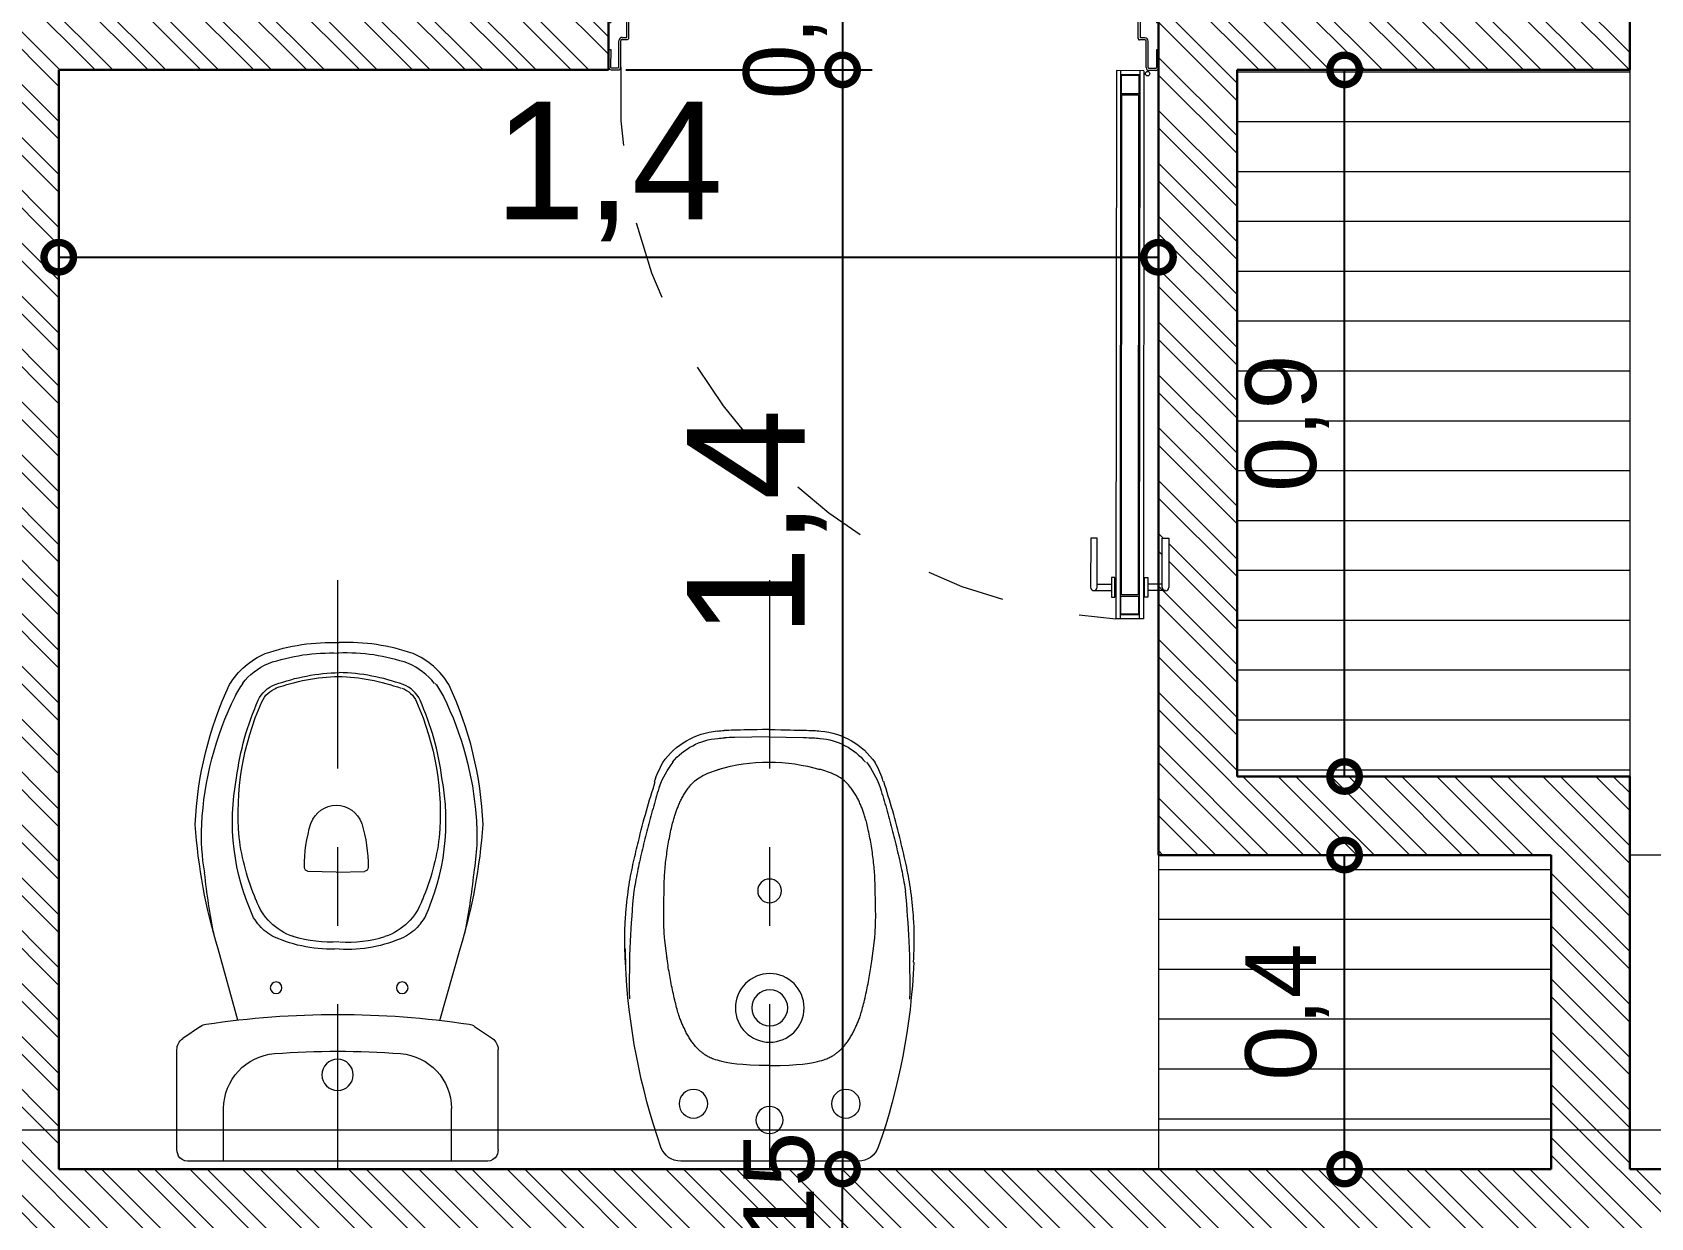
# Model space of a CAD drawing. Header units: millimetres. Extents: x 2502.5 to 2587.5, y 1451 to 1547.9.
# Drawn here: x 2516.979 to 2519.039, y 1506.783 to 1508.292 of the extents above; entities that cross this region are included whole.
import ezdxf

# ---------------------------------------------------------------- set-up
doc = ezdxf.new("R2010")
doc.units = ezdxf.units.MM
doc.linetypes.add('ACAD_ISO10W100', pattern=[18, 12, -3, 0, -3])
doc.linetypes.add('JIS_02_0.7', pattern=[1.35, 0.75, -0.6])
for name, color, linetype, lineweight in [('0.05', 254, 'Continuous', 5), ('0.09', 6, 'Continuous', 9), ('02_CIVIL_EXIST', 250, 'Continuous', 30), ('08_CIVIL VISTAS FINO', 253, 'Continuous', 5), ('09_CIVIL PROYECCIONES', 230, 'JIS_02_0.7', 5), ('11_CARPINTERIA Y MOBILIARIO', 141, 'Continuous', 9), ('13_COTAS', 8, 'Continuous', 9), ('ABERTURASQ', 250, 'Continuous', 30), ('EJES', 101, 'ACAD_ISO10W100', 5)]:
    doc.layers.add(name, color=color, linetype=linetype, lineweight=lineweight)
doc.styles.add('Swis721 BT', font='swiss.ttf')
doc.dimstyles.new('ISO-23', dxfattribs={"dimscale": 0.03, "dimtxt": 5, "dimasz": 2.5, "dimexe": 1.25, "dimexo": 0.625, "dimtad": 1, "dimtxsty": 'Swis721 BT', "dimblk": 'DOTSMALL', "dimcen": 2.5, "dimclrt": 150, "dimadec": 0, "dimazin": 0, "dimtfac": 1, "dimtmove": 0, "dimatfit": 3, "dimfxl": 0, "dimarcsym": 0})

# ---------------------------------------------------------------- blocks, each defined once
blk = doc.blocks.new('indoro')
at = {"layer": '11_CARPINTERIA Y MOBILIARIO'}
for p, q in [((2522652.0603, 181780.5278), (2522651.6853, 181780.5278)), ((2522651.7278, 181780.5278), (2522651.7278, 181780.4606)), ((2522652.0178, 181780.5278), (2522652.0178, 181780.4606)), ((2522651.6683, 181780.5128), (2522651.6683, 181780.3857)), ((2522652.0773, 181780.5128), (2522652.0773, 181780.3857)), ((2522651.6984, 181780.3561), (2522651.6757, 181780.3717)), ((2522652.0473, 181780.3561), (2522652.07, 181780.3717)), ((2522651.7459, 181780.348), (2522651.7209, 181780.2574)), ((2522652.0028, 181780.3484), (2522652.0288, 181780.2574)), ((2522651.8712, 181780.1598), (2522651.8354, 181780.1586)), ((2522651.8712, 181780.1598), (2522651.907, 181780.1586))]:
    blk.add_line(p, q, dxfattribs=at)
for points in [[(2522651.7209, 181780.2574, 0.058031), (2522651.6917, 181780.099, 0.099768), (2522651.7353, 181779.9208, 0.155256), (2522651.7808, 181779.8812, 0.093906), (2522651.8749, 181779.8673, 0.093906)], [(2522651.8749, 181780.2574, 0.121524), (2522651.7917, 181780.2419, 0.060693)], [(2522651.8749, 181780.2574, -0.121524), (2522651.9581, 181780.2419, -0.060693)], [(2522652.0288, 181780.2574, -0.058031), (2522652.058, 181780.099, -0.099768), (2522652.0145, 181779.9208, -0.155256), (2522651.9689, 181779.8812, -0.093906), (2522651.8749, 181779.8673, -0.093906)], [(2522651.8744, 181780.2485, 0.08742), (2522651.8165, 181780.2417, 0.121524)], [(2522651.8754, 181780.2485, -0.08742), (2522651.9332, 181780.2417, -0.121524)], [(2522651.7734, 181780.2277, 0.02892), (2522651.766, 181780.2178, 0.156998), (2522651.7442, 181780.0396, 0.072829), (2522651.7719, 181779.9406, 0.204333), (2522651.7932, 181779.9208, 0.080392), (2522651.8749, 181779.9054)], [(2522651.9763, 181780.2277, -0.02892), (2522651.9838, 181780.2178, -0.156998), (2522652.0056, 181780.0396, -0.072829), (2522651.9778, 181779.9406, -0.204333), (2522651.9565, 181779.9208, -0.080392), (2522651.8749, 181779.9054)], [(2522651.7517, 181779.9192, 0.122968), (2522651.7847, 181779.8937, 0.092568), (2522651.8739, 181779.8806, 0.093376)], [(2522651.9961, 181779.9192, -0.122968), (2522651.963, 181779.8937, -0.092568), (2522651.8739, 181779.8806, -0.093376)]]:
    blk.add_lwpolyline(points, format="xyb", dxfattribs=at)
for centre, radius in [((2522651.8728, 181780.4178), 0.02), ((2522651.7946, 181780.3069), 0.00743), ((2522651.9551, 181780.3069), 0.00743)]:
    blk.add_circle(centre, radius, dxfattribs=at)
for centre, radius, start, end in [((2522651.6834, 181780.5112), 0.0168, 83.451, 131.9108), ((2522652.0623, 181780.5112), 0.0168, 48.0892, 96.549), ((2522651.6853, 181780.5128), 0.017, 140.4696, 180), ((2522652.0603, 181780.5128), 0.017, 0, 39.5304), ((2522651.7978, 181780.4606), 0.07, 180, 265.7397), ((2522651.9478, 181780.4606), 0.07, 274.2603, 0), ((2522651.6853, 181780.3857), 0.017, 180, 235.4915), ((2522651.8728, 181781.4674), 1.0796, 265.7397, 274.2603), ((2522652.0603, 181780.3857), 0.017, 304.5085, 0), ((2522651.708, 181780.3701), 0.017, 235.4915, 261.4564), ((2522651.8728, 181781.4674), 1.1266, 261.4564, 278.5436), ((2522652.0377, 181780.3701), 0.017, 278.5436, 304.5085), ((2522652.5086, 181780.0782), 0.8092, 168.5301, 174.1535), ((2522651.8411, 181780.1694), 0.0764, 108.7508, 160.6658), ((2522651.816, 181780.1917), 0.0558, 115.8294, 139.7492), ((2522651.9086, 181780.1694), 0.0764, 19.3342, 71.2492), ((2522651.9337, 181780.1917), 0.0558, 40.2508, 64.1706), ((2522651.2411, 181780.0782), 0.8092, 5.8465, 11.4699), ((2522652.0385, 181780.0794), 0.2932, 156.8405, 172.9203), ((2522651.7112, 181780.0794), 0.2932, 7.0797, 23.1595), ((2522651.9843, 181780.1126), 0.2847, 170.2891, 182.7115), ((2522651.8356, 181780.1536), 0.005, 91.9734, 179.8282), ((2522652.0215, 181780.153), 0.1909, 179.8282, 196.8593), ((2522651.7209, 181780.153), 0.1909, 343.1407, 0.1718), ((2522651.9068, 181780.1536), 0.005, 0.1718, 88.0266), ((2522651.7655, 181780.1126), 0.2847, 355.389, 9.7109), ((2522652.0961, 181780.0847), 0.3498, 174.9532, 203.9732), ((2522651.6537, 181780.0847), 0.3498, 336.0268, 5.0468), ((2522652.1217, 181780.1214), 0.4224, 183.0211, 206.071), ((2522651.8501, 181780.1011), 0.0118, 196.8593, 200.5908), ((2522651.8714, 181780.1091), 0.0346, 200.5908, 269.6445), ((2522651.871, 181780.1091), 0.0346, 270.3555, 339.4092), ((2522651.8923, 181780.1011), 0.0118, 339.4092, 343.1407), ((2522651.6281, 181780.1214), 0.4224, 333.929, 355.6986), ((2522651.8515, 181779.9928), 0.1232, 207.5391, 216.6672), ((2522651.8058, 181779.9556), 0.0321, 203.9732, 250.1669), ((2522651.944, 181779.9556), 0.0321, 289.8331, 336.0268), ((2522651.8983, 181779.9928), 0.1232, 323.3328, 332.4609), ((2522651.8804, 181780.1655), 0.2552, 250.1669, 268.5519), ((2522651.8673, 181780.1655), 0.2552, 271.4481, 289.8331)]:
    blk.add_arc(centre, radius, start, end, dxfattribs=at)
blk = doc.blocks.new('bidet')
at = {"layer": '11_CARPINTERIA Y MOBILIARIO'}
for p, q in [((2522651.4949, 181780.4172), (2522651.2686, 181780.4172)), ((2522651.1978, 181780.1514), (2522651.1979, 181780.1544)), ((2522651.1979, 181780.1544), (2522651.198, 181780.1575)), ((2522651.198, 181780.1575), (2522651.1981, 181780.1606)), ((2522651.1981, 181780.1606), (2522651.1982, 181780.1638)), ((2522651.1982, 181780.1638), (2522651.1983, 181780.167)), ((2522651.1976, 181780.1458), (2522651.1977, 181780.1486)), ((2522651.1977, 181780.1486), (2522651.1978, 181780.1514))]:
    blk.add_line(p, q, dxfattribs=at)
for points in [[(2522651.3819, 181780.2955), (2522651.3684, 181780.2955), (2522651.3571, 181780.2949), (2522651.3477, 181780.2941), (2522651.34, 181780.2934), (2522651.3337, 181780.2926), (2522651.3285, 181780.2918), (2522651.3243, 181780.291), (2522651.3208, 181780.2902), (2522651.3178, 181780.2895), (2522651.3152, 181780.2887), (2522651.3129, 181780.288), (2522651.3109, 181780.2874), (2522651.3092, 181780.2867), (2522651.3076, 181780.286), (2522651.3062, 181780.2854), (2522651.3049, 181780.2847), (2522651.3037, 181780.2841), (2522651.3025, 181780.2834), (2522651.3014, 181780.2828), (2522651.3003, 181780.2821), (2522651.2993, 181780.2815), (2522651.2983, 181780.2808), (2522651.2974, 181780.2802), (2522651.2965, 181780.2795), (2522651.2957, 181780.2789), (2522651.2949, 181780.2782), (2522651.2941, 181780.2776), (2522651.2933, 181780.2769), (2522651.2926, 181780.2763), (2522651.2919, 181780.2756), (2522651.2913, 181780.275), (2522651.2906, 181780.2743), (2522651.29, 181780.2737), (2522651.2893, 181780.273), (2522651.2887, 181780.2723), (2522651.288, 181780.2716), (2522651.2874, 181780.2709), (2522651.2867, 181780.27), (2522651.286, 181780.2692), (2522651.2852, 181780.2682), (2522651.2844, 181780.2672), (2522651.2836, 181780.2661), (2522651.2828, 181780.265), (2522651.282, 181780.2638), (2522651.2811, 181780.2626), (2522651.2803, 181780.2613), (2522651.2795, 181780.26), (2522651.2787, 181780.2587), (2522651.2779, 181780.2574), (2522651.2772, 181780.2561), (2522651.2764, 181780.2548), (2522651.2757, 181780.2535), (2522651.2751, 181780.2522), (2522651.2744, 181780.2509), (2522651.2738, 181780.2496), (2522651.2732, 181780.2483), (2522651.2725, 181780.247), (2522651.2719, 181780.2457), (2522651.2714, 181780.2444), (2522651.2708, 181780.2431), (2522651.2702, 181780.2418), (2522651.2697, 181780.2405), (2522651.2691, 181780.2392), (2522651.2686, 181780.2379), (2522651.2681, 181780.2366), (2522651.2676, 181780.2353), (2522651.2671, 181780.2339), (2522651.2666, 181780.2325), (2522651.2661, 181780.231), (2522651.2656, 181780.2294), (2522651.2651, 181780.2276), (2522651.2646, 181780.2258), (2522651.264, 181780.2237), (2522651.2634, 181780.2216), (2522651.2628, 181780.2193), (2522651.2622, 181780.2169), (2522651.2616, 181780.2144), (2522651.261, 181780.2119), (2522651.2604, 181780.2093), (2522651.2598, 181780.2067), (2522651.2592, 181780.2041), (2522651.2587, 181780.2015), (2522651.2581, 181780.1989), (2522651.2576, 181780.1963), (2522651.257, 181780.1937), (2522651.2565, 181780.1911), (2522651.256, 181780.1885), (2522651.2555, 181780.1859), (2522651.2551, 181780.1833), (2522651.2546, 181780.1807), (2522651.2541, 181780.1781), (2522651.2537, 181780.1755), (2522651.2532, 181780.1729), (2522651.2528, 181780.1703), (2522651.2524, 181780.1677), (2522651.2521, 181780.1651), (2522651.2517, 181780.1625), (2522651.2514, 181780.1599), (2522651.2511, 181780.1573), (2522651.251, 181780.1562)], [(2522651.3817, 181780.2955), (2522651.3951, 181780.2955), (2522651.4065, 181780.2949), (2522651.4159, 181780.2941), (2522651.4236, 181780.2934), (2522651.4299, 181780.2926), (2522651.435, 181780.2918), (2522651.4392, 181780.291), (2522651.4427, 181780.2902), (2522651.4457, 181780.2895), (2522651.4484, 181780.2888), (2522651.4507, 181780.2881), (2522651.4526, 181780.2874), (2522651.4544, 181780.2867), (2522651.4559, 181780.2861), (2522651.4573, 181780.2854), (2522651.4586, 181780.2848), (2522651.4598, 181780.2841), (2522651.461, 181780.2835), (2522651.4621, 181780.2828), (2522651.4632, 181780.2822), (2522651.4642, 181780.2815), (2522651.4652, 181780.2809), (2522651.4662, 181780.2802), (2522651.467, 181780.2796), (2522651.4679, 181780.2789), (2522651.4687, 181780.2783), (2522651.4695, 181780.2776), (2522651.4702, 181780.277), (2522651.4709, 181780.2763), (2522651.4716, 181780.2757), (2522651.4723, 181780.275), (2522651.4729, 181780.2744), (2522651.4736, 181780.2737), (2522651.4742, 181780.273), (2522651.4749, 181780.2724), (2522651.4755, 181780.2716), (2522651.4762, 181780.2709), (2522651.4769, 181780.2701), (2522651.4776, 181780.2692), (2522651.4783, 181780.2683), (2522651.4791, 181780.2673), (2522651.4799, 181780.2662), (2522651.4807, 181780.265), (2522651.4816, 181780.2638), (2522651.4824, 181780.2626), (2522651.4833, 181780.2613), (2522651.4841, 181780.2601), (2522651.4849, 181780.2588), (2522651.4857, 181780.2575), (2522651.4864, 181780.2562), (2522651.4871, 181780.2549), (2522651.4878, 181780.2536), (2522651.4885, 181780.2523), (2522651.4891, 181780.251), (2522651.4898, 181780.2497), (2522651.4904, 181780.2484), (2522651.491, 181780.2471), (2522651.4916, 181780.2458), (2522651.4922, 181780.2445), (2522651.4928, 181780.2432), (2522651.4933, 181780.2419), (2522651.4939, 181780.2406), (2522651.4944, 181780.2393), (2522651.4949, 181780.238), (2522651.4955, 181780.2366), (2522651.496, 181780.2353), (2522651.4964, 181780.234), (2522651.4969, 181780.2325), (2522651.4974, 181780.231), (2522651.4979, 181780.2294), (2522651.4985, 181780.2277), (2522651.499, 181780.2258), (2522651.4996, 181780.2238), (2522651.5002, 181780.2216), (2522651.5008, 181780.2193), (2522651.5014, 181780.2169), (2522651.502, 181780.2145), (2522651.5026, 181780.2119), (2522651.5032, 181780.2093), (2522651.5038, 181780.2067), (2522651.5044, 181780.2041), (2522651.5049, 181780.2015), (2522651.5055, 181780.1989), (2522651.506, 181780.1963), (2522651.5065, 181780.1937), (2522651.507, 181780.1911), (2522651.5076, 181780.1885), (2522651.508, 181780.1859), (2522651.5085, 181780.1833), (2522651.509, 181780.1807), (2522651.5095, 181780.1781), (2522651.5099, 181780.1755), (2522651.5103, 181780.1729), (2522651.5108, 181780.1703), (2522651.5112, 181780.1677), (2522651.5115, 181780.1651), (2522651.5119, 181780.1625), (2522651.5122, 181780.16), (2522651.5125, 181780.1574), (2522651.5126, 181780.1563)], [(2522651.2518, 181780.1623), (2522651.2483, 181780.136), (2522651.2482, 181780.1347), (2522651.248, 181780.1333), (2522651.2479, 181780.1318), (2522651.2478, 181780.1302), (2522651.2477, 181780.1285), (2522651.2475, 181780.1265), (2522651.2474, 181780.1244), (2522651.2473, 181780.1222), (2522651.2472, 181780.1198), (2522651.2471, 181780.1173), (2522651.247, 181780.1148), (2522651.2469, 181780.1122), (2522651.2469, 181780.1096), (2522651.2469, 181780.107), (2522651.2469, 181780.1044), (2522651.2469, 181780.1018), (2522651.2469, 181780.0992), (2522651.2469, 181780.0966), (2522651.247, 181780.094), (2522651.247, 181780.0914), (2522651.2471, 181780.0888), (2522651.2471, 181780.0862), (2522651.2472, 181780.0836), (2522651.2472, 181780.081), (2522651.2473, 181780.0784), (2522651.2473, 181780.0758), (2522651.2474, 181780.0732), (2522651.2475, 181780.0706), (2522651.2475, 181780.068), (2522651.2476, 181780.0654), (2522651.2477, 181780.0628), (2522651.2477, 181780.0602), (2522651.2479, 181780.0576), (2522651.248, 181780.055), (2522651.2481, 181780.0524), (2522651.2483, 181780.0498), (2522651.2484, 181780.0472), (2522651.2487, 181780.0446), (2522651.2489, 181780.042), (2522651.2491, 181780.0394), (2522651.2494, 181780.0368), (2522651.2497, 181780.0342), (2522651.25, 181780.0316), (2522651.2504, 181780.029), (2522651.2507, 181780.0264), (2522651.2511, 181780.0238), (2522651.2515, 181780.0212), (2522651.2519, 181780.0186), (2522651.2523, 181780.016), (2522651.2527, 181780.0134), (2522651.2532, 181780.0108), (2522651.2536, 181780.0082), (2522651.2541, 181780.0056), (2522651.2546, 181780.003), (2522651.2552, 181780.0004), (2522651.2557, 181779.9979), (2522651.2562, 181779.9954), (2522651.2568, 181779.993), (2522651.2573, 181779.9907), (2522651.2578, 181779.9886), (2522651.2583, 181779.9865), (2522651.2588, 181779.9847), (2522651.2592, 181779.9829), (2522651.2597, 181779.9813), (2522651.2601, 181779.9798), (2522651.2605, 181779.9784), (2522651.261, 181779.977), (2522651.2614, 181779.9757), (2522651.2618, 181779.9744), (2522651.2623, 181779.9731), (2522651.2627, 181779.9718), (2522651.2632, 181779.9705), (2522651.2637, 181779.9692), (2522651.2642, 181779.9679), (2522651.2647, 181779.9666), (2522651.2652, 181779.9653), (2522651.2657, 181779.964), (2522651.2663, 181779.9627), (2522651.2669, 181779.9614), (2522651.2675, 181779.9601), (2522651.2681, 181779.9588), (2522651.2687, 181779.9575), (2522651.2694, 181779.9562), (2522651.2701, 181779.9549), (2522651.2707, 181779.9536), (2522651.2715, 181779.9523), (2522651.2722, 181779.951), (2522651.273, 181779.9497), (2522651.2737, 181779.9484), (2522651.2746, 181779.9471), (2522651.2754, 181779.9458), (2522651.2763, 181779.9445), (2522651.2772, 181779.9432), (2522651.2782, 181779.9419), (2522651.2792, 181779.9406), (2522651.2803, 181779.9393), (2522651.2814, 181779.938), (2522651.2826, 181779.9367), (2522651.2839, 181779.9354), (2522651.2852, 181779.9341), (2522651.2867, 181779.9328), (2522651.2882, 181779.9315), (2522651.2899, 181779.9302), (2522651.2919, 181779.9288), (2522651.2941, 181779.9275), (2522651.2966, 181779.9261), (2522651.2996, 181779.9246), (2522651.303, 181779.9231), (2522651.3069, 181779.9215), (2522651.3115, 181779.9199), (2522651.3168, 181779.9181), (2522651.3183, 181779.9178)], [(2522651.5118, 181780.1623), (2522651.5153, 181780.1361), (2522651.5154, 181780.1348), (2522651.5156, 181780.1334), (2522651.5157, 181780.1319), (2522651.5158, 181780.1303), (2522651.516, 181780.1285), (2522651.5161, 181780.1266), (2522651.5162, 181780.1245), (2522651.5163, 181780.1222), (2522651.5165, 181780.1199), (2522651.5166, 181780.1174), (2522651.5166, 181780.1149), (2522651.5167, 181780.1123), (2522651.5167, 181780.1097), (2522651.5168, 181780.1071), (2522651.5168, 181780.1045), (2522651.5168, 181780.1019), (2522651.5167, 181780.0993), (2522651.5167, 181780.0967), (2522651.5166, 181780.0941), (2522651.5166, 181780.0915), (2522651.5165, 181780.0889), (2522651.5165, 181780.0863), (2522651.5164, 181780.0837), (2522651.5164, 181780.0811), (2522651.5163, 181780.0785), (2522651.5163, 181780.0759), (2522651.5162, 181780.0733), (2522651.5162, 181780.0707), (2522651.5161, 181780.0681), (2522651.5161, 181780.0655), (2522651.516, 181780.0629), (2522651.5159, 181780.0603), (2522651.5158, 181780.0577), (2522651.5157, 181780.0551), (2522651.5155, 181780.0525), (2522651.5154, 181780.0499), (2522651.5152, 181780.0473), (2522651.515, 181780.0447), (2522651.5148, 181780.0421), (2522651.5145, 181780.0395), (2522651.5142, 181780.0369), (2522651.5139, 181780.0343), (2522651.5136, 181780.0317), (2522651.5133, 181780.0291), (2522651.5129, 181780.0265), (2522651.5126, 181780.0239), (2522651.5122, 181780.0213), (2522651.5118, 181780.0187), (2522651.5114, 181780.0161), (2522651.511, 181780.0135), (2522651.5105, 181780.0109), (2522651.51, 181780.0083), (2522651.5095, 181780.0057), (2522651.509, 181780.0031), (2522651.5085, 181780.0005), (2522651.508, 181779.998), (2522651.5074, 181779.9955), (2522651.5069, 181779.9931), (2522651.5064, 181779.9908), (2522651.5059, 181779.9886), (2522651.5054, 181779.9866), (2522651.5049, 181779.9847), (2522651.5044, 181779.983), (2522651.504, 181779.9814), (2522651.5036, 181779.9799), (2522651.5031, 181779.9784), (2522651.5027, 181779.9771), (2522651.5023, 181779.9758), (2522651.5019, 181779.9745), (2522651.5014, 181779.9731), (2522651.501, 181779.9718), (2522651.5005, 181779.9705), (2522651.5, 181779.9692), (2522651.4995, 181779.9679), (2522651.499, 181779.9666), (2522651.4985, 181779.9653), (2522651.4979, 181779.964), (2522651.4974, 181779.9627), (2522651.4968, 181779.9614), (2522651.4962, 181779.9601), (2522651.4956, 181779.9588), (2522651.495, 181779.9575), (2522651.4943, 181779.9562), (2522651.4936, 181779.9549), (2522651.4929, 181779.9536), (2522651.4922, 181779.9523), (2522651.4915, 181779.951), (2522651.4907, 181779.9497), (2522651.4899, 181779.9484), (2522651.4891, 181779.9471), (2522651.4883, 181779.9458), (2522651.4874, 181779.9445), (2522651.4865, 181779.9432), (2522651.4855, 181779.9419), (2522651.4845, 181779.9406), (2522651.4834, 181779.9393), (2522651.4823, 181779.938), (2522651.4811, 181779.9367), (2522651.4798, 181779.9354), (2522651.4785, 181779.9341), (2522651.477, 181779.9328), (2522651.4755, 181779.9315), (2522651.4738, 181779.9302), (2522651.4718, 181779.9289), (2522651.4696, 181779.9275), (2522651.4671, 181779.9261), (2522651.4641, 181779.9246), (2522651.4607, 181779.9231), (2522651.4568, 181779.9215), (2522651.4522, 181779.9199), (2522651.4469, 181779.9182), (2522651.4454, 181779.9178)], [(2522651.2417, 181779.9398), (2522651.2409, 181779.9422), (2522651.2398, 181779.9454), (2522651.2388, 181779.9486), (2522651.2379, 181779.9518), (2522651.2369, 181779.955), (2522651.236, 181779.9582), (2522651.2351, 181779.9614), (2522651.2342, 181779.9646), (2522651.2333, 181779.9679), (2522651.2324, 181779.9711), (2522651.2315, 181779.9743), (2522651.2307, 181779.9776), (2522651.2298, 181779.9808), (2522651.229, 181779.984), (2522651.2281, 181779.9873), (2522651.2273, 181779.9905), (2522651.2264, 181779.9938), (2522651.2256, 181779.997), (2522651.2247, 181780.0003), (2522651.2239, 181780.0035), (2522651.223, 181780.0068), (2522651.2222, 181780.01), (2522651.2214, 181780.0132), (2522651.2206, 181780.0165), (2522651.2198, 181780.0197), (2522651.219, 181780.0229), (2522651.2182, 181780.0261), (2522651.2175, 181780.0294), (2522651.2168, 181780.0326), (2522651.2161, 181780.0358), (2522651.2154, 181780.039), (2522651.2147, 181780.0422), (2522651.214, 181780.0454), (2522651.2134, 181780.0487), (2522651.2127, 181780.0519), (2522651.2121, 181780.0551), (2522651.2115, 181780.0583), (2522651.2109, 181780.0615), (2522651.2104, 181780.0647), (2522651.2099, 181780.0679), (2522651.2094, 181780.0711), (2522651.209, 181780.0734)], [(2522651.522, 181779.9398), (2522651.5228, 181779.9423), (2522651.5238, 181779.9455), (2522651.5248, 181779.9487), (2522651.5258, 181779.9519), (2522651.5268, 181779.9551), (2522651.5277, 181779.9583), (2522651.5286, 181779.9615), (2522651.5295, 181779.9647), (2522651.5304, 181779.9679), (2522651.5313, 181779.9712), (2522651.5321, 181779.9744), (2522651.533, 181779.9776), (2522651.5339, 181779.9809), (2522651.5347, 181779.9841), (2522651.5356, 181779.9874), (2522651.5364, 181779.9906), (2522651.5373, 181779.9939), (2522651.5381, 181779.9971), (2522651.5389, 181780.0004), (2522651.5398, 181780.0036), (2522651.5406, 181780.0068), (2522651.5414, 181780.0101), (2522651.5423, 181780.0133), (2522651.5431, 181780.0165), (2522651.5439, 181780.0198), (2522651.5446, 181780.023), (2522651.5454, 181780.0262), (2522651.5462, 181780.0294), (2522651.5469, 181780.0326), (2522651.5476, 181780.0359), (2522651.5483, 181780.0391), (2522651.549, 181780.0423), (2522651.5496, 181780.0455), (2522651.5503, 181780.0487), (2522651.5509, 181780.0519), (2522651.5515, 181780.0552), (2522651.5521, 181780.0584), (2522651.5527, 181780.0616), (2522651.5533, 181780.0648), (2522651.5538, 181780.068), (2522651.5543, 181780.0711), (2522651.5546, 181780.0734)], [(2522651.3809, 181779.8672), (2522651.3728, 181779.8674), (2522651.3657, 181779.8676), (2522651.3594, 181779.8677), (2522651.3539, 181779.8678), (2522651.349, 181779.8679), (2522651.3446, 181779.868), (2522651.3406, 181779.8681), (2522651.3368, 181779.8682), (2522651.3333, 181779.8683), (2522651.3299, 181779.8684), (2522651.3267, 181779.8685), (2522651.3239, 181779.8685)], [(2522651.3811, 181779.8766), (2522651.337, 181779.8776), (2522651.3335, 181779.8777), (2522651.3301, 181779.8777), (2522651.3269, 181779.8778), (2522651.3242, 181779.8779)], [(2522651.3806, 181779.8766), (2522651.4247, 181779.8776), (2522651.4282, 181779.8777), (2522651.4316, 181779.8778), (2522651.4348, 181779.8778), (2522651.4375, 181779.8779)], [(2522651.3807, 181779.8766), (2522651.3807, 181779.8766)], [(2522651.3809, 181779.8672), (2522651.3889, 181779.8674), (2522651.396, 181779.8676), (2522651.4023, 181779.8677), (2522651.4078, 181779.8679), (2522651.4127, 181779.868), (2522651.4171, 181779.8681), (2522651.4212, 181779.8682), (2522651.4249, 181779.8682), (2522651.4285, 181779.8683), (2522651.4318, 181779.8684), (2522651.435, 181779.8685), (2522651.4378, 181779.8686)], [(2522651.3811, 181779.8766), (2522651.381, 181779.8766)]]:
    blk.add_lwpolyline(points, dxfattribs=at)
for centre, radius in [((2522651.3816, 181780.3648), 0.0172), ((2522651.2848, 181780.344), 0.0182), ((2522651.4788, 181780.3441), 0.0182), ((2522651.3819, 181780.2219), 0.0437), ((2522651.3819, 181780.2219), 0.0229), ((2522651.3817, 181780.0729), 0.0151)]:
    blk.add_circle(centre, radius, dxfattribs=at)
for centre, radius, start, end in [((2522651.2686, 181780.3905), 0.0267, 90, 160.7445), ((2522651.4949, 181780.3905), 0.0267, 19.2808, 90.0254), ((2522652.0176, 181780.1288), 0.8201, 160.7445, 177.5553), ((2522650.746, 181780.1285), 0.8201, 2.4701, 19.2808), ((2522652.5684, 181780.1902), 1.3649, 179.1458, 182.235), ((2522650.1952, 181780.1897), 1.3649, 357.7903, 0.8796), ((2522652.5684, 181780.1972), 1.3649, 182.5291, 185.2059), ((2522650.1952, 181780.1967), 1.3649, 354.8194, 357.4963), ((2522651.3989, 181779.9912), 0.1736, 199.453, 208.1292), ((2522651.3596, 181779.9852), 0.1264, 201.0811, 217.1458), ((2522651.4041, 181779.9852), 0.1264, 322.8795, 338.9443), ((2522651.4352, 181779.9579), 0.0941, 329.0237, 344.9337), ((2522651.323, 181779.9627), 0.0938, 214.613, 265.0982), ((2522651.323, 181779.9627), 0.0844, 219.5444, 265.0982), ((2522651.3808, 181780.1406), 0.2317, 253.7202, 269.985), ((2522651.3808, 181780.1406), 0.2317, 270.0404, 286.3052), ((2522651.4387, 181779.9627), 0.0844, 274.9272, 320.481), ((2522651.4387, 181779.9627), 0.0938, 274.9272, 325.4123), ((2522651.3305, 181780.0089), 0.1405, 263.6518, 267.3293), ((2522651.3305, 181780.0089), 0.1311, 263.6518, 267.3293), ((2522651.4312, 181780.0089), 0.1311, 272.6961, 276.3736), ((2522651.4312, 181780.0089), 0.1405, 272.6961, 276.3736)]:
    blk.add_arc(centre, radius, start, end, dxfattribs=at)
for points in [[(2522651.1982, 181780.1638), (2522651.1975, 181780.1226), (2522651.1988, 181780.1008), (2522651.2029, 181780.0651), (2522651.2086, 181780.0358), (2522651.2147, 181780.0098), (2522651.2249, 181779.9708), (2522651.2362, 181779.9334)], [(2522651.5651, 181780.1638), (2522651.5658, 181780.1226), (2522651.5645, 181780.1008), (2522651.5604, 181780.0651), (2522651.5547, 181780.0358), (2522651.5486, 181780.0098), (2522651.5384, 181779.9708), (2522651.5271, 181779.9334)]]:
    blk.add_spline(points, degree=3, dxfattribs=at)
blk = doc.blocks.new('70cm')
at = {"layer": '09_CIVIL PROYECCIONES', "ltscale": 0.1}
blk.add_arc((495.2595, 657.641), 0.6706, 267.2063, 356.6732, dxfattribs=at)
at = {"layer": '11_CARPINTERIA Y MOBILIARIO'}
for p, q in [((495.1428, 657.6521), (495.1428, 657.6332)), ((495.1454, 657.6521), (495.1454, 657.6333)), ((495.1463, 657.6556), (495.1699, 657.6556)), ((495.1463, 657.6529), (495.1699, 657.6529)), ((495.1699, 657.6556), (495.1699, 657.6529)), ((495.2042, 657.6556), (495.2268, 657.6556)), ((495.2042, 657.6556), (495.2042, 657.6529)), ((495.2042, 657.6529), (495.2268, 657.6529)), ((495.2277, 657.6521), (495.2277, 657.6434)), ((495.2303, 657.6521), (495.2303, 657.6434)), ((495.8261, 657.6609), (495.8261, 657.6693)), ((495.8261, 657.6693), (495.8888, 657.6693)), ((495.8888, 657.6609), (495.8261, 657.6609)), ((495.8846, 657.6609), (495.8846, 657.6426)), ((495.8929, 657.6651), (495.8929, 657.6426)), ((495.1895, 657.6297), (495.1458, 657.6297)), ((495.1889, 657.6325), (495.1462, 657.6325)), ((495.1889, 657.6382), (495.1889, 657.6325)), ((495.1915, 657.6382), (495.1915, 657.6314)), ((495.2268, 657.6425), (495.1932, 657.6425)), ((495.2268, 657.6399), (495.1932, 657.6399)), ((495.2307, 657.6371), (495.2307, 657.6021)), ((495.2307, 657.6371), (495.929, 657.6371)), ((495.2307, 657.6318), (495.929, 657.6318)), ((495.236, 657.6318), (495.236, 657.6073)), ((495.2368, 657.631), (495.2368, 657.6082)), ((495.2596, 657.631), (495.2368, 657.631)), ((495.2596, 657.6082), (495.2596, 657.631)), ((495.2613, 657.609), (495.2613, 657.6302)), ((495.2613, 657.6302), (495.8984, 657.6302)), ((495.8762, 657.6384), (495.8762, 657.6426)), ((495.8762, 657.6426), (495.9013, 657.6426)), ((495.9013, 657.6384), (495.8762, 657.6384)), ((495.8984, 657.6302), (495.8984, 657.609)), ((495.9001, 657.6082), (495.9001, 657.631)), ((495.9001, 657.631), (495.9229, 657.631)), ((495.9013, 657.6426), (495.9013, 657.6384)), ((495.9229, 657.631), (495.9229, 657.6082)), ((495.9237, 657.6318), (495.9237, 657.6073)), ((495.929, 657.6371), (495.929, 657.6021)), ((495.8984, 657.609), (495.2613, 657.609)), ((495.2307, 657.6073), (495.929, 657.6073)), ((495.2307, 657.6021), (495.929, 657.6021)), ((495.2368, 657.6082), (495.2596, 657.6082)), ((495.9013, 657.6007), (495.8762, 657.6007)), ((495.8762, 657.6007), (495.8762, 657.5965)), ((495.8762, 657.5965), (495.9013, 657.5965)), ((495.8846, 657.5782), (495.8846, 657.5965)), ((495.8929, 657.574), (495.8929, 657.5965)), ((495.9229, 657.6082), (495.9001, 657.6082)), ((495.9013, 657.5965), (495.9013, 657.6007)), ((495.8888, 657.5782), (495.8261, 657.5782)), ((495.8261, 657.5782), (495.8261, 657.5699)), ((495.8261, 657.5699), (495.8888, 657.5699)), ((495.1428, 656.959), (495.1428, 656.978)), ((495.1454, 656.959), (495.1454, 656.9778)), ((495.1895, 656.9814), (495.1458, 656.9814)), ((495.1889, 656.9787), (495.1462, 656.9787)), ((495.1889, 656.9729), (495.1889, 656.9787)), ((495.1915, 656.9729), (495.1915, 656.9797)), ((495.2268, 656.9712), (495.1932, 656.9712)), ((495.1463, 656.9582), (495.1699, 656.9582)), ((495.1463, 656.9556), (495.1699, 656.9556)), ((495.1699, 656.9556), (495.1699, 656.9582)), ((495.2268, 656.9686), (495.1932, 656.9686)), ((495.2042, 656.9556), (495.2042, 656.9582)), ((495.2042, 656.9582), (495.2268, 656.9582)), ((495.2042, 656.9556), (495.2268, 656.9556)), ((495.2277, 656.959), (495.2277, 656.9677)), ((495.2303, 656.959), (495.2303, 656.9677))]:
    blk.add_line(p, q, dxfattribs=at)
blk.add_circle((495.2345, 657.6418), 0.0028, dxfattribs=at)
for centre, radius, start, end in [((495.1463, 657.6521), 0.00349, 90, 180), ((495.1463, 657.6521), 0.000871, 90, 180), ((495.2268, 657.6521), 0.00349, 360, 90), ((495.2268, 657.6521), 0.000871, 360, 90), ((495.8888, 657.6651), 0.00417, 270, 90), ((495.1463, 657.6332), 0.00349, 180, 261.398), ((495.1463, 657.6333), 0.000871, 180, 261.398), ((495.1932, 657.6382), 0.00436, 90, 180), ((495.1897, 657.6314), 0.00174, 261.398, 0), ((495.1932, 657.6382), 0.00174, 90, 180), ((495.2268, 657.6434), 0.00349, 270, 360), ((495.2268, 657.6434), 0.000871, 270, 360), ((495.8888, 657.574), 0.00417, 270, 90), ((495.1463, 656.978), 0.00349, 98.602, 180), ((495.1463, 656.9778), 0.000871, 98.602, 180), ((495.1932, 656.9729), 0.00436, 180, 270), ((495.1897, 656.9797), 0.00174, 0, 98.602), ((495.1932, 656.9729), 0.00174, 180, 270), ((495.2268, 656.9677), 0.00349, 0, 90), ((495.1463, 656.959), 0.00349, 180, 270), ((495.1463, 656.959), 0.000871, 180, 270), ((495.2268, 656.9677), 0.000871, 0, 90), ((495.2268, 656.959), 0.00349, 270, 0), ((495.2268, 656.959), 0.000871, 270, 0)]:
    blk.add_arc(centre, radius, start, end, dxfattribs=at)
blk = doc.blocks.new('_DotSmall')
at = {"color": 0, "linetype": 'ByBlock', "const_width": 0.5}
blk.add_lwpolyline([(-0.0625, 0, 1), (0.0625, 0, 1)], format="xyb", close=True, dxfattribs=at)
blk = doc.blocks.new('*D76')
at = {"layer": '13_COTAS', "color": 0, "lineweight": -2}
for p, q in [((2517.9914, 1508.3444), (2517.9726, 1508.3444)), ((2518.0101, 1508.3444), (2518.0101, 1508.2444)), ((2518.0275, 1508.2444), (2518.0476, 1508.2444))]:
    blk.add_line(p, q, dxfattribs=at)
at = {"layer": 'Defpoints', "color": 0}
for p in [(2518.0101, 1508.3444), (2518.0087, 1508.2444), (2518.0101, 1508.2444)]:
    blk.add_point(p, dxfattribs=at)
at = {"layer": '13_COTAS', "color": 0, "lineweight": -2, "xscale": 0.075, "yscale": 0.075, "zscale": 0.075}
for p, rotation in [((2518.0101, 1508.3444), 90), ((2518.0101, 1508.2444), 270)]:
    blk.add_blockref('_DotSmall', p, dxfattribs=dict(at, rotation=rotation))
at = {"layer": '13_COTAS', "color": 150, "insert": (2517.9371, 1508.2944), "char_height": 0.09, "attachment_point": 5, "rotation": 90, "style": 'Swis721 BT'}
blk.add_mtext('0,1', dxfattribs=at)
blk = doc.blocks.new('*D184')
at = {"layer": '13_COTAS', "color": 0, "lineweight": -2}
for p, q in [((2517.7344, 1508.2444), (2518.0476, 1508.2444)), ((2518.0101, 1508.2444), (2518.0101, 1506.8444)), ((2517.7344, 1506.8444), (2518.0476, 1506.8444))]:
    blk.add_line(p, q, dxfattribs=at)
at = {"layer": 'Defpoints', "color": 0}
for p in [(2517.7157, 1508.2444), (2517.7157, 1506.8444), (2518.0101, 1506.8444)]:
    blk.add_point(p, dxfattribs=at)
at = {"layer": '13_COTAS', "color": 0, "lineweight": -2, "xscale": 0.075, "yscale": 0.075, "zscale": 0.075}
for p, rotation in [((2518.0101, 1508.2444), 90), ((2518.0101, 1506.8444), 270)]:
    blk.add_blockref('_DotSmall', p, dxfattribs=dict(at, rotation=rotation))
at = {"layer": '13_COTAS', "color": 150, "insert": (2517.901, 1507.6672), "char_height": 0.15, "attachment_point": 5, "rotation": 90, "style": 'Swis721 BT'}
blk.add_mtext('1,4', dxfattribs=at)
blk = doc.blocks.new('*D190')
at = {"layer": '13_COTAS', "color": 0, "lineweight": -2}
for p, q in [((2517.0123, 1508.2257), (2517.0123, 1507.9683)), ((2518.4123, 1508.2257), (2518.4123, 1507.9683)), ((2517.0123, 1508.0058), (2518.4123, 1508.0058))]:
    blk.add_line(p, q, dxfattribs=at)
at = {"layer": 'Defpoints', "color": 0}
for p in [(2517.0123, 1508.2444), (2518.4123, 1508.2444), (2518.4123, 1508.0058)]:
    blk.add_point(p, dxfattribs=at)
at = {"layer": '13_COTAS', "color": 0, "lineweight": -2, "xscale": 0.075, "yscale": 0.075, "zscale": 0.075, "rotation": 180}
blk.add_blockref('_DotSmall', (2517.0123, 1508.0058), dxfattribs=at)
at = {"layer": '13_COTAS', "color": 0, "lineweight": -2, "xscale": 0.075, "yscale": 0.075, "zscale": 0.075}
blk.add_blockref('_DotSmall', (2518.4123, 1508.0058), dxfattribs=at)
at = {"layer": '13_COTAS', "color": 150, "insert": (2517.7123, 1508.115), "char_height": 0.15, "attachment_point": 5, "style": 'Swis721 BT'}
blk.add_mtext('1,4', dxfattribs=at)
blk = doc.blocks.new('*D193')
at = {"layer": '13_COTAS', "color": 0, "lineweight": -2}
for p, q in [((2518.8935, 1507.2444), (2518.6117, 1507.2444)), ((2518.6492, 1506.8444), (2518.6492, 1507.2444)), ((2518.8935, 1506.8444), (2518.6117, 1506.8444))]:
    blk.add_line(p, q, dxfattribs=at)
at = {"layer": 'Defpoints', "color": 0}
for p in [(2518.6492, 1507.2444), (2518.9123, 1507.2444), (2518.9123, 1506.8444)]:
    blk.add_point(p, dxfattribs=at)
at = {"layer": '13_COTAS', "color": 0, "lineweight": -2, "xscale": 0.075, "yscale": 0.075, "zscale": 0.075}
for p, rotation in [((2518.6492, 1507.2444), 90), ((2518.6492, 1506.8444), 270)]:
    blk.add_blockref('_DotSmall', p, dxfattribs=dict(at, rotation=rotation))
at = {"layer": '13_COTAS', "color": 150, "insert": (2518.5762, 1507.0444), "char_height": 0.09, "attachment_point": 5, "rotation": 90, "style": 'Swis721 BT'}
blk.add_mtext('0,4', dxfattribs=at)
blk = doc.blocks.new('*D194')
at = {"layer": '13_COTAS', "color": 0, "lineweight": -2}
for p, q in [((2518.531, 1508.2444), (2518.6867, 1508.2444)), ((2518.6492, 1507.3444), (2518.6492, 1508.2444)), ((2518.531, 1507.3444), (2518.6867, 1507.3444))]:
    blk.add_line(p, q, dxfattribs=at)
at = {"layer": 'Defpoints', "color": 0}
for p in [(2518.5123, 1508.2444), (2518.6492, 1508.2444), (2518.5123, 1507.3444)]:
    blk.add_point(p, dxfattribs=at)
at = {"layer": '13_COTAS', "color": 0, "lineweight": -2, "xscale": 0.075, "yscale": 0.075, "zscale": 0.075}
for p, rotation in [((2518.6492, 1508.2444), 90), ((2518.6492, 1507.3444), 270)]:
    blk.add_blockref('_DotSmall', p, dxfattribs=dict(at, rotation=rotation))
at = {"layer": '13_COTAS', "color": 150, "insert": (2518.5762, 1507.7944), "char_height": 0.09, "attachment_point": 5, "rotation": 90, "style": 'Swis721 BT'}
blk.add_mtext('0,9', dxfattribs=at)
blk = doc.blocks.new('*D79')
at = {"layer": '13_COTAS', "color": 0, "lineweight": -2}
for p, q in [((2517.9914, 1506.8444), (2517.9726, 1506.8444)), ((2518.0101, 1506.6944), (2518.0101, 1506.8444)), ((2517.9914, 1506.6944), (2517.9726, 1506.6944))]:
    blk.add_line(p, q, dxfattribs=at)
at = {"layer": 'Defpoints', "color": 0}
for p in [(2518.0101, 1506.8444), (2518.0101, 1506.8444), (2518.0101, 1506.6944)]:
    blk.add_point(p, dxfattribs=at)
at = {"layer": '13_COTAS', "color": 0, "lineweight": -2, "xscale": 0.075, "yscale": 0.075, "zscale": 0.075}
for p, rotation in [((2518.0101, 1506.8444), 90), ((2518.0101, 1506.6944), 270)]:
    blk.add_blockref('_DotSmall', p, dxfattribs=dict(at, rotation=rotation))
at = {"layer": '13_COTAS', "color": 150, "insert": (2517.9371, 1506.7694), "char_height": 0.09, "attachment_point": 5, "rotation": 90, "style": 'Swis721 BT'}
blk.add_mtext('0,15', dxfattribs=at)
blk = doc.blocks.new('*D200')
at = {"layer": '13_COTAS', "color": 0, "lineweight": -2}
for p, q in [((2519.031, 1509.1444), (2519.5808, 1509.1444)), ((2519.5433, 1506.8444), (2519.5433, 1509.1444)), ((2519.4983, 1506.8444), (2519.5808, 1506.8444))]:
    blk.add_line(p, q, dxfattribs=at)
at = {"layer": 'Defpoints', "color": 0}
for p in [(2519.0123, 1509.1444), (2519.5433, 1509.1444), (2519.4796, 1506.8444)]:
    blk.add_point(p, dxfattribs=at)
at = {"layer": '13_COTAS', "color": 0, "lineweight": -2, "xscale": 0.075, "yscale": 0.075, "zscale": 0.075}
for p, rotation in [((2519.5433, 1509.1444), 90), ((2519.5433, 1506.8444), 270)]:
    blk.add_blockref('_DotSmall', p, dxfattribs=dict(at, rotation=rotation))
at = {"layer": '13_COTAS', "color": 150, "insert": (2519.4341, 1507.7807), "char_height": 0.15, "attachment_point": 5, "rotation": 90, "style": 'Swis721 BT'}
blk.add_mtext('2,3', dxfattribs=at)
blk = doc.blocks.new('silueta')
at = {"layer": '0.09', "color": 3}
blk.add_lwpolyline([(2465.3998, 1540.9166), (2465.3998, 1534.9166), (2473.1998, 1534.9166), (2473.1998, 1537.6666)], dxfattribs=at)

msp = doc.modelspace()

# ---------------------------------------------------------------- hatches: boundary and pattern name
at = {"layer": '0.05'}
h = msp.add_hatch(dxfattribs=at)
h.set_pattern_fill('ANSI31', color=256, scale=0.02, angle=-45)
h.set_pattern_definition([(360, (1978.6417, 2070.090036), (1e-17, 0.0635), [])])
h.paths.add_polyline_path([(2519.0123, 1508.2444), (2518.5123, 1508.2444), (2518.5123, 1507.3444), (2519.0123, 1507.3444)])
h.paths.add_polyline_path([(2518.9123, 1506.8444), (2518.9123, 1507.2444), (2518.4123, 1507.2444), (2518.4123, 1506.8444)])
h.paths.add_polyline_path([(2523.3123, 1508.5444), (2522.7123, 1508.5444), (2522.7123, 1506.2444), (2523.3123, 1506.2444)])
h.paths.add_polyline_path([(2523.1623, 1510.1944), (2523.7623, 1510.1944), (2523.7623, 1512.8944), (2523.1623, 1512.8944)])
h.paths.add_polyline_path([(2518.7623, 1512.8944), (2518.1623, 1512.8944), (2518.1623, 1510.1944), (2518.7623, 1510.1944)])
at = {"layer": '0.09'}
h = msp.add_hatch(dxfattribs=at)
h.set_pattern_fill('ANSI32', color=18, scale=0.005, angle=-90)
h.set_pattern_definition([(315, (2, 0), (0.03367596045, 0.03367596045), []), (315, (2, -0.02245), (0.03367596045, 0.03367596045), [])])
h.paths.add_polyline_path([(2527.2623, 1502.0944), (2521.615, 1502.0944), (2521.615, 1501.9444), (2527.2623, 1501.9444)])
h.paths.add_polyline_path([(2514.9623, 1512.8944), (2518.7623, 1512.8944), (2518.7623, 1510.5801), (2518.9623, 1510.5801), (2518.9623, 1512.8944), (2520.9623, 1512.8944), (2520.9623, 1513.0944), (2513.8623, 1513.0944), (2513.8623, 1512.6944), (2514.6623, 1512.6944), (2514.6623, 1511.6944), (2514.9623, 1511.6944)])
h.paths.add_polyline_path([(2520.9623, 1513.2444), (2514.6623, 1513.2444), (2514.6623, 1513.0944), (2520.9623, 1513.0944)])
h.paths.add_polyline_path([(2527.2623, 1513.2444), (2522.9623, 1513.2444), (2522.9623, 1513.0944), (2527.2623, 1513.0944)])
h.paths.add_polyline_path([(2528.0623, 1513.0944), (2527.2623, 1513.0944), (2522.9623, 1513.0944), (2522.9623, 1512.8944), (2522.9623, 1510.5801), (2523.1623, 1510.5801), (2523.1623, 1512.8944), (2526.9623, 1512.8944), (2526.9623, 1511.6944), (2527.0123, 1511.6944), (2527.0623, 1511.6944), (2527.2623, 1511.6944), (2527.2623, 1512.6944), (2528.0623, 1512.6944)])
h.paths.add_polyline_path([(2523.1623, 1510.5801), (2522.9623, 1510.5801), (2522.9623, 1510.2944), (2522.5623, 1510.2944), (2522.5623, 1510.0944), (2523.7623, 1510.0944), (2523.7623, 1510.1944), (2523.1623, 1510.1944)])
h.paths.add_polyline_path([(2521.5623, 1510.2944), (2520.3623, 1510.2944), (2520.3623, 1510.0944), (2521.5623, 1510.0944)])
h.paths.add_polyline_path([(2519.5623, 1510.2944), (2518.9623, 1510.2944), (2518.9623, 1510.5801), (2518.7623, 1510.5801), (2518.7623, 1510.1944), (2518.1623, 1510.1944), (2518.1623, 1510.0944), (2519.5623, 1510.0944)])
h.paths.add_polyline_path([(2527.2623, 1509.3944), (2526.9623, 1509.3944), (2526.9623, 1509.2944), (2522.5623, 1509.2944), (2522.5623, 1506.2338), (2523.6623, 1506.2338), (2523.6623, 1506.2444), (2522.7123, 1506.2444), (2522.7123, 1509.1444), (2524.5123, 1509.1444), (2524.5123, 1506.2444), (2524.4623, 1506.2444), (2524.4623, 1506.2338), (2524.9623, 1506.2338), (2524.9623, 1506.2444), (2524.6123, 1506.2444), (2524.6123, 1507.6444), (2524.9123, 1507.6444), (2524.9123, 1507.7444), (2524.6123, 1507.7444), (2524.6123, 1509.1444), (2525.6123, 1509.1444), (2525.6123, 1507.6444), (2525.7123, 1507.6444), (2525.7123, 1509.1444), (2526.9623, 1509.1444), (2526.9623, 1508.3944), (2527.2623, 1508.3944)])
h.paths.add_polyline_path([(2525.7076, 1508.4035), (2525.7075, 1508.3408), (2525.6992, 1508.3408), (2525.6992, 1508.4035, -1)], flags=16)
h.paths.add_polyline_path([(2525.6253, 1508.4035), (2525.6254, 1508.3408), (2525.617, 1508.3408), (2525.617, 1508.4035, -1)], flags=16)
h.paths.add_polyline_path([(2523.4088, 1509.2768), (2523.3283, 1509.2768), (2523.3283, 1509.2875), (2523.4088, 1509.2875, -1)], flags=16)
h.paths.add_polyline_path([(2527.2623, 1507.7444), (2526.4123, 1507.7444), (2526.4123, 1507.7182), (2526.4123, 1507.6444), (2526.9623, 1507.6444), (2526.9623, 1506.2444), (2525.7623, 1506.2444), (2525.7623, 1506.2338), (2527.2623, 1506.2338)], flags=17)
h.paths.add_polyline_path([(2527.2623, 1506.2338), (2525.7623, 1506.2338), (2525.7623, 1506.2108), (2525.7623, 1506.0944), (2527.2623, 1506.0944)])
h.paths.add_polyline_path([(2524.9623, 1506.2338), (2524.4623, 1506.2338), (2524.4623, 1506.2108), (2524.4623, 1506.0944), (2524.9623, 1506.0944)])
h.paths.add_polyline_path([(2523.6623, 1506.2338), (2522.5623, 1506.2338), (2522.5623, 1506.0944), (2523.6623, 1506.0944)])
h.paths.add_polyline_path([(2523.3783, 1506.1121), (2523.4588, 1506.1121, -1), (2523.4588, 1506.1013), (2523.3783, 1506.1013)], flags=16)
h.paths.add_polyline_path([(2528.0623, 1502.4944), (2527.2623, 1502.4944), (2527.2623, 1503.0444), (2526.9623, 1503.0444), (2526.9623, 1502.2944), (2522.7623, 1502.2944), (2522.7623, 1505.2944), (2522.5623, 1505.2944), (2522.5623, 1502.2944), (2521.615, 1502.2944), (2521.615, 1502.0944), (2528.0623, 1502.0944)])
h.paths.add_polyline_path([(2521.615, 1502.2944), (2516.9623, 1502.2944), (2516.9623, 1502.4944), (2516.6623, 1502.4944), (2514.6623, 1502.4944), (2513.8623, 1502.4944), (2513.8623, 1502.0944), (2514.6623, 1502.0944), (2521.615, 1502.0944)])
h.paths.add_polyline_path([(2521.615, 1502.0944), (2514.6623, 1502.0944), (2514.6623, 1501.9444), (2521.615, 1501.9444)])
h.paths.add_polyline_path([(2516.9623, 1505.1944), (2516.9623, 1505.8944), (2516.9274, 1505.8944), (2516.8623, 1505.8944), (2516.8623, 1505.0944), (2514.9623, 1505.0944), (2514.9623, 1505.4944), (2514.6623, 1505.4944), (2514.6623, 1504.8944), (2514.9623, 1504.8944), (2516.6623, 1504.8944), (2516.9623, 1504.8944)])
h.paths.add_polyline_path([(2519.4996, 1508.6645), (2519.4996, 1507.3622), (2519.933, 1507.3622), (2519.933, 1508.6645)], flags=9)
h.paths.add_polyline_path([(2517.3471, 1509.1069), (2517.3471, 1508.3521), (2517.7804, 1508.3521), (2517.7804, 1509.1069)], flags=9)
h = msp.add_hatch(dxfattribs=at)
h.set_pattern_fill('ANSI32', color=18, scale=0.005, angle=-90)
h.set_pattern_definition([(315, (2100.05912, 1006.04728), (0.0336759605, 0.0336759605), []), (315, (2100.05912, 1006.02483), (0.0336759605, 0.0336759605), [])])
h.paths.add_polyline_path([(2514.9623, 1507.5944), (2516.8623, 1507.5944), (2516.8623, 1506.6944), (2516.9623, 1506.6944), (2520.5623, 1506.6944), (2520.5623, 1508.3444), (2520.4123, 1508.3444), (2520.4123, 1506.8444), (2519.0123, 1506.8444), (2519.0123, 1507.3444), (2518.5123, 1507.3444), (2518.5123, 1508.2444), (2519.0123, 1508.2444), (2519.0123, 1508.3444), (2518.4123, 1508.3444), (2518.4123, 1507.2444), (2518.9123, 1507.2444), (2518.9123, 1506.8444), (2517.0123, 1506.8444), (2517.0123, 1508.2444), (2517.7123, 1508.2444), (2517.7123, 1508.3444), (2516.9623, 1508.3444), (2516.8623, 1508.3444), (2516.8623, 1507.7444), (2515.9623, 1507.7444), (2515.9623, 1508.3444), (2515.8623, 1508.3444), (2515.8623, 1507.7444), (2514.9623, 1507.7444), (2514.9623, 1508.0944), (2514.6623, 1508.0944), (2514.6623, 1506.4944), (2514.9623, 1506.4944)])
h.paths.add_polyline_path([(2518.417, 1507.5853), (2518.417, 1507.6479), (2518.4254, 1507.6479), (2518.4253, 1507.5853, -1)], flags=16)

# ---------------------------------------------------------------- linework, layer by layer
for p, q in [((2519.0123, 1508.2444), (2519.0123, 1507.3444)), ((2518.4123, 1507.2444), (2518.4123, 1506.8444))]:
    msp.add_line(p, q, dxfattribs=at)
at = {"layer": '02_CIVIL_EXIST'}
for p, q in [((2517.7123, 1508.3444), (2517.7123, 1508.2444)), ((2518.4123, 1507.2444), (2518.4123, 1508.3444)), ((2519.0123, 1508.3444), (2519.0123, 1508.2444)), ((2517.0123, 1508.2444), (2517.0123, 1506.8444)), ((2517.7123, 1508.2444), (2517.0123, 1508.2444)), ((2518.5123, 1508.2444), (2518.5123, 1507.3444)), ((2519.0123, 1508.2444), (2518.5123, 1508.2444)), ((2519.0123, 1507.3444), (2518.5123, 1507.3444)), ((2519.0123, 1507.3444), (2519.0123, 1506.8444)), ((2518.9123, 1507.2444), (2518.4123, 1507.2444)), ((2518.9123, 1507.2444), (2518.9123, 1506.8444)), ((2518.9123, 1506.8444), (2517.0123, 1506.8444)), ((2520.4123, 1506.8444), (2519.0123, 1506.8444))]:
    msp.add_line(p, q, dxfattribs=at)
at = {"layer": '08_CIVIL VISTAS FINO'}
msp.add_line((2519.2539, 1507.2444), (2519.0123, 1507.2444), dxfattribs=at)
at = {"layer": 'EJES', "color": 3, "linetype": 'ACAD_ISO10W100', "ltscale": 0.02}
for p, q in [((2517.3673, 1507.5944), (2517.3673, 1506.8444)), ((2517.9173, 1507.5944), (2517.9173, 1506.8444))]:
    msp.add_line(p, q, dxfattribs=at)

# ---------------------------------------------------------------- block references
at = {"layer": '02_CIVIL_EXIST', "xscale": -1, "rotation": 180}
for name, p in [('indoro', (-2520134.5056, 183287.3822)), ('bidet', (-2520133.4645, 183287.2716))]:
    msp.add_blockref(name, p, dxfattribs=at)
at = {"layer": 'ABERTURASQ', "rotation": 269.9469481905109}
msp.add_blockref('70cm', (1861.2155, 2004.0828), dxfattribs=at)
at = {"layer": 'Defpoints'}
msp.add_blockref('silueta', (49.5625, -28.0222), dxfattribs=at)

# ---------------------------------------------------------------- dimensions: what is measured, and where the dimension line sits
at = {"layer": '13_COTAS'}
for base, p1, p2, override, picture, middle in [((2519.5433, 1509.1444), (2519.4796, 1506.8444), (2519.0123, 1509.1444), {"dimfxl": 100, "dimarcsym": 2}, '*D200', (2519.5433, 1507.7807)), ((2518.0101, 1508.2444), (2518.0101, 1508.3444), (2518.0087, 1508.2444), {"dimtxt": 3, "dimfxl": 100, "dimarcsym": 2}, '*D76', (2518.0101, 1508.2944)), ((2518.0101, 1506.8444), (2517.7157, 1508.2444), (2517.7157, 1506.8444), {"dimfxl": 100, "dimarcsym": 2}, '*D184', (2518.0101, 1507.6672)), ((2518.0101, 1506.8444), (2518.0101, 1506.6944), (2518.0101, 1506.8444), {"dimtxt": 3, "dimfxl": 100, "dimarcsym": 2}, '*D79', (2518.0101, 1506.7694))]:
    dim = msp.add_linear_dim(base=base, p1=p1, p2=p2, angle=270, dimstyle='ISO-23', override=override, dxfattribs=at)
    dim.commit()
    dim.dimension.update_dxf_attribs({"geometry": picture, "text_midpoint": middle, "dimtype": 160})
for base, p1, p2, picture, middle in [((2518.6492, 1508.2444), (2518.5123, 1507.3444), (2518.5123, 1508.2444), '*D194', (2518.5762, 1507.7944)), ((2518.6492, 1507.2444), (2518.9123, 1506.8444), (2518.9123, 1507.2444), '*D193', (2518.5762, 1507.0444))]:
    dim = msp.add_linear_dim(base=base, p1=p1, p2=p2, angle=270, dimstyle='ISO-23', override={"dimtxt": 3, "dimfxl": 100, "dimarcsym": 2}, dxfattribs=at)
    dim.commit()
    dim.dimension.update_dxf_attribs({"geometry": picture, "text_midpoint": middle})
dim = msp.add_linear_dim(base=(2518.4123, 1508.0058), p1=(2517.0123, 1508.2444), p2=(2518.4123, 1508.2444), dimstyle='ISO-23', override={"dimfxl": 100, "dimarcsym": 2}, dxfattribs=at)
dim.commit()
dim.dimension.update_dxf_attribs({"geometry": '*D190', "text_midpoint": (2517.7123, 1508.115)})

doc.saveas('drawing.dxf')
